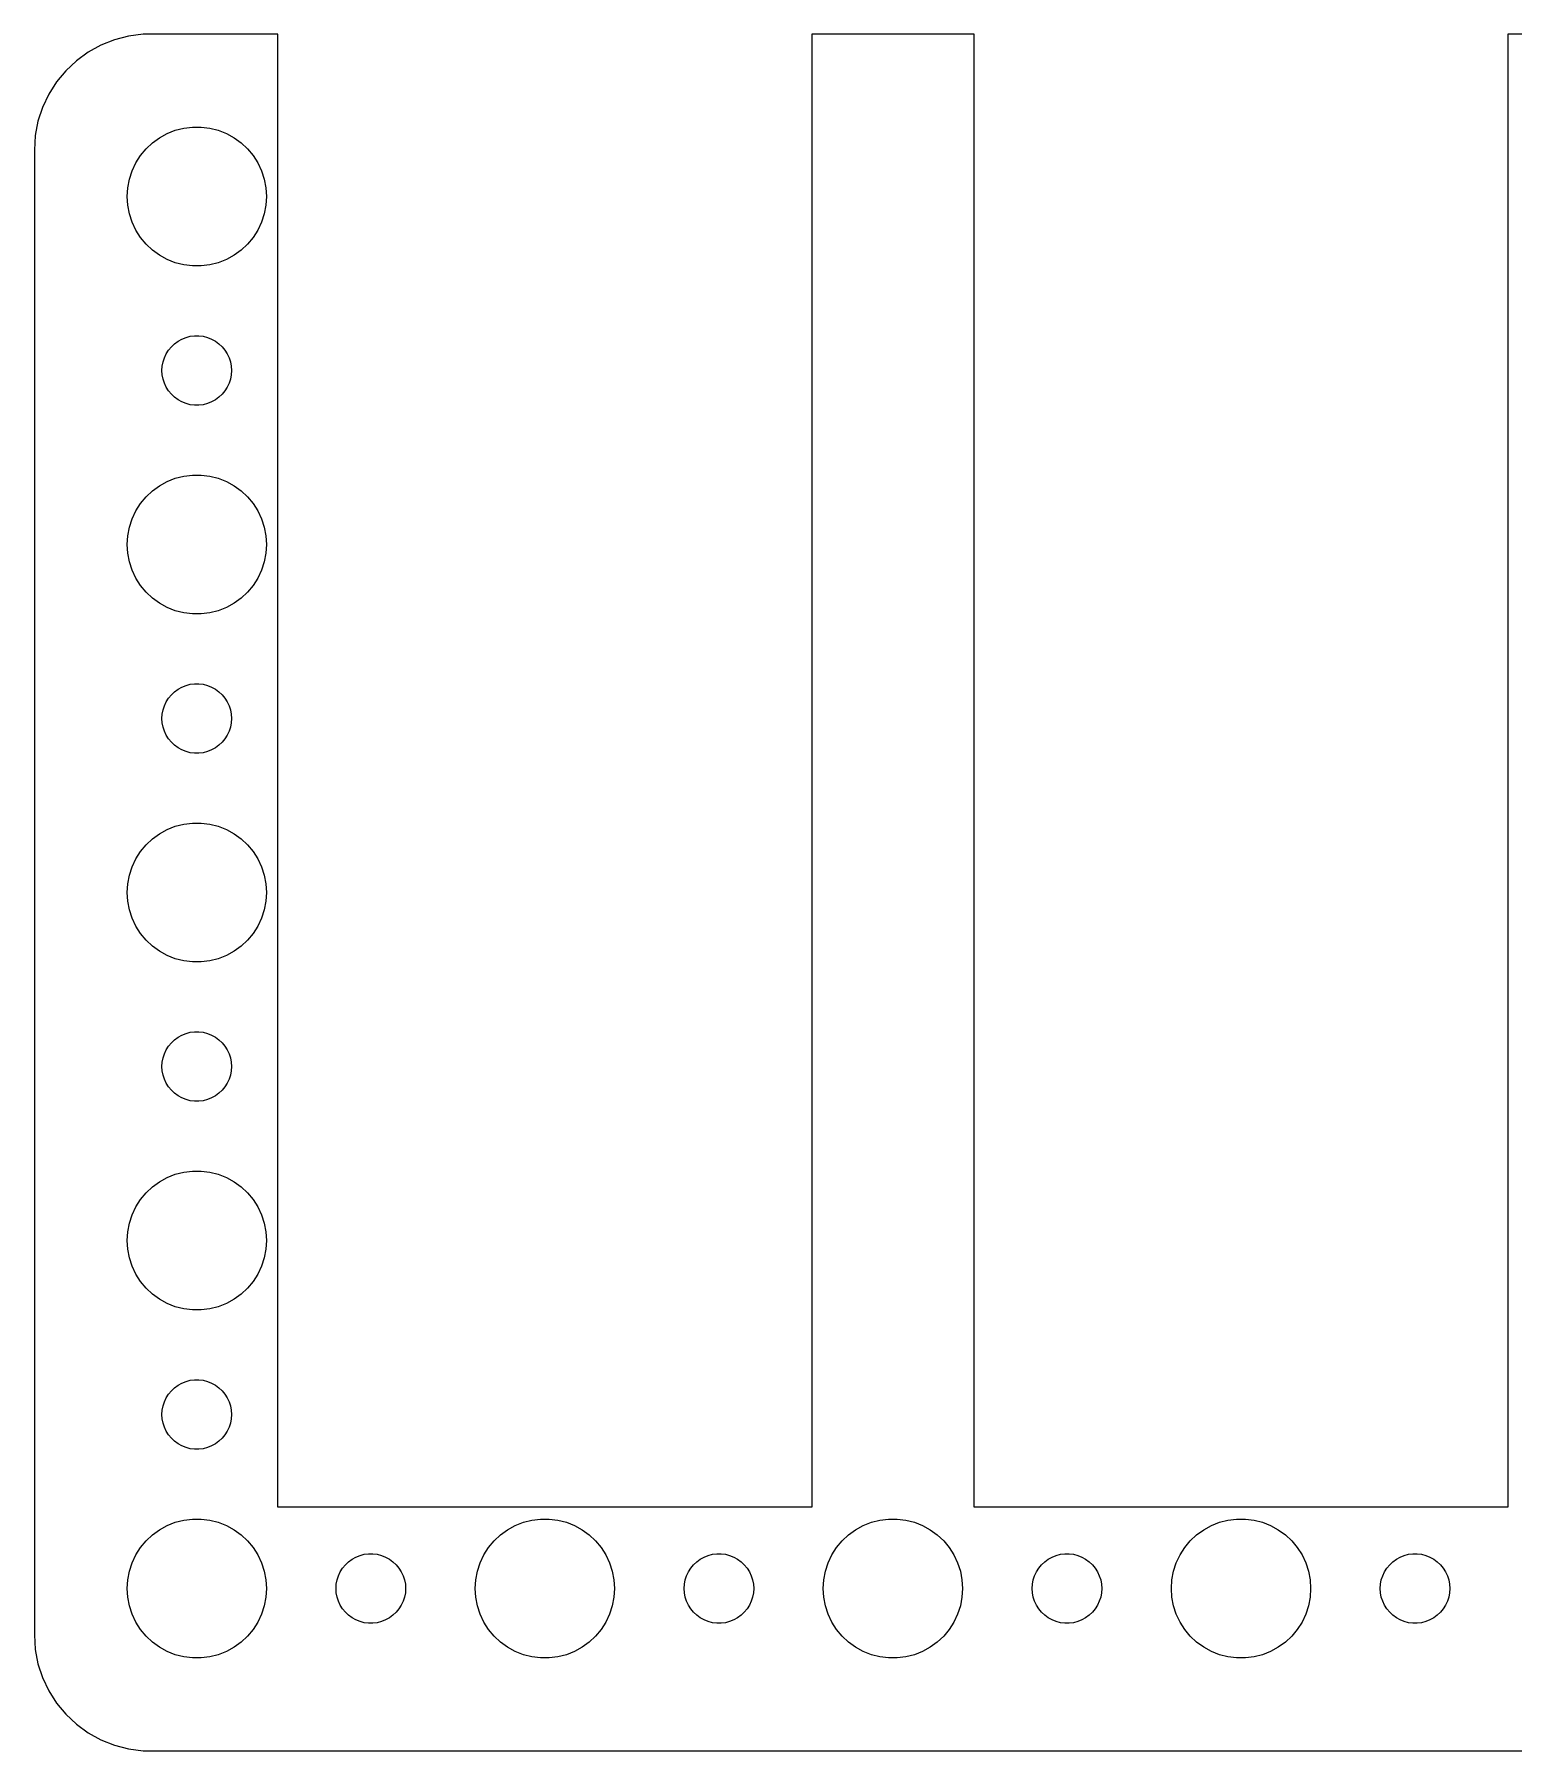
# Model space of a CAD drawing. Header units: metres. Extents: x -67 to 67, y 47 to 205.
# Drawn here: x -67 to -3.2, y 47 to 121 of the extents above; entities that cross this region are included whole.
import ezdxf

# ---------------------------------------------------------------- set-up
doc = ezdxf.new("R2010")
doc.units = ezdxf.units.M

msp = doc.modelspace()

# ---------------------------------------------------------------- linework, layer by layer
for p, q in [((-63.5451, 120.755), (-64.1289, 120.524)), ((-62.9369, 120.911), (-63.5451, 120.755)), ((-62.3139, 120.99), (-62.9369, 120.911)), ((-56.5, 120.99), (-62.3139, 120.99)), ((-56.5, 57.5), (-56.5, 120.99)), ((-26.5, 120.99), (-33.5, 120.99)), ((-33.5, 120.99), (-33.5, 57.5)), ((-26.5, 57.5), (-26.5, 120.99)), ((3.5, 120.99), (-3.5, 120.99)), ((-3.5, 120.99), (-3.5, 57.5)), ((-65.1871, 119.853), (-65.6448, 119.423)), ((-64.6791, 120.222), (-65.1871, 119.853)), ((-64.1289, 120.524), (-64.6791, 120.222)), ((-65.6448, 119.423), (-66.0451, 118.939)), ((-66.3815, 118.409), (-66.6489, 117.841)), ((-66.0451, 118.939), (-66.3815, 118.409)), ((-66.6489, 117.841), (-66.8429, 117.243)), ((-66.8429, 117.243), (-66.9606, 116.627)), ((-60.927, 116.853), (-60.5621, 116.947)), ((-60.5621, 116.947), (-60.1884, 116.994)), ((-60.1884, 116.994), (-59.8116, 116.994)), ((-59.8116, 116.994), (-59.4379, 116.947)), ((-59.4379, 116.947), (-59.0729, 116.853)), ((-66.9606, 116.627), (-67, 116)), ((-62.1869, 116.054), (-61.9123, 116.312)), ((-61.9123, 116.312), (-61.6075, 116.533)), ((-61.6075, 116.533), (-61.2773, 116.714)), ((-61.2773, 116.714), (-60.927, 116.853)), ((-59.0729, 116.853), (-58.7227, 116.714)), ((-58.7227, 116.714), (-58.3925, 116.533)), ((-58.3925, 116.533), (-58.0877, 116.312)), ((-58.0877, 116.312), (-57.8131, 116.054)), ((-67, 116), (-67, 52)), ((-62.7893, 115.104), (-62.6289, 115.445)), ((-62.6289, 115.445), (-62.427, 115.763)), ((-62.427, 115.763), (-62.1869, 116.054)), ((-57.8131, 116.054), (-57.5729, 115.763)), ((-57.5729, 115.763), (-57.3711, 115.445)), ((-57.3711, 115.445), (-57.2107, 115.104)), ((-62.9763, 114.376), (-62.9057, 114.746)), ((-62.9057, 114.746), (-62.7893, 115.104)), ((-57.2107, 115.104), (-57.0942, 114.746)), ((-57.0942, 114.746), (-57.0237, 114.376)), ((-63, 114), (-62.9763, 114.376)), ((-62.9763, 113.624), (-63, 114)), ((-57.0237, 114.376), (-57, 114)), ((-57, 114), (-57.0237, 113.624)), ((-62.9057, 113.254), (-62.9763, 113.624)), ((-62.7893, 112.896), (-62.9057, 113.254)), ((-57.0942, 113.254), (-57.2107, 112.896)), ((-57.0237, 113.624), (-57.0942, 113.254)), ((-62.6289, 112.555), (-62.7893, 112.896)), ((-62.427, 112.237), (-62.6289, 112.555)), ((-57.3711, 112.555), (-57.5729, 112.237)), ((-57.2107, 112.896), (-57.3711, 112.555)), ((-62.1869, 111.946), (-62.427, 112.237)), ((-61.9123, 111.688), (-62.1869, 111.946)), ((-57.8131, 111.946), (-58.0877, 111.688)), ((-57.5729, 112.237), (-57.8131, 111.946)), ((-61.6075, 111.467), (-61.9123, 111.688)), ((-61.2773, 111.286), (-61.6075, 111.467)), ((-60.927, 111.147), (-61.2773, 111.286)), ((-60.5621, 111.053), (-60.927, 111.147)), ((-60.1884, 111.006), (-60.5621, 111.053)), ((-59.8116, 111.006), (-60.1884, 111.006)), ((-59.4379, 111.053), (-59.8116, 111.006)), ((-59.0729, 111.147), (-59.4379, 111.053)), ((-58.7227, 111.286), (-59.0729, 111.147)), ((-58.3925, 111.467), (-58.7227, 111.286)), ((-58.0877, 111.688), (-58.3925, 111.467)), ((-61.3145, 107.223), (-61.2135, 107.382)), ((-61.2135, 107.382), (-61.0934, 107.527)), ((-61.0934, 107.527), (-60.9561, 107.656)), ((-60.9561, 107.656), (-60.8037, 107.766)), ((-60.8037, 107.766), (-60.6387, 107.857)), ((-60.6387, 107.857), (-60.4635, 107.927)), ((-60.4635, 107.927), (-60.2811, 107.973)), ((-60.2811, 107.973), (-60.0942, 107.997)), ((-60.0942, 107.997), (-59.9058, 107.997)), ((-59.9058, 107.997), (-59.7189, 107.973)), ((-59.7189, 107.973), (-59.5365, 107.927)), ((-59.5365, 107.927), (-59.3613, 107.857)), ((-59.3613, 107.857), (-59.1963, 107.766)), ((-59.1963, 107.766), (-59.0439, 107.656)), ((-59.0439, 107.656), (-58.9065, 107.527)), ((-58.9065, 107.527), (-58.7865, 107.382)), ((-58.7865, 107.382), (-58.6855, 107.223)), ((-61.5, 106.5), (-61.4882, 106.688)), ((-61.4882, 106.688), (-61.4529, 106.873)), ((-61.4529, 106.873), (-61.3947, 107.052)), ((-61.3947, 107.052), (-61.3145, 107.223)), ((-58.6855, 107.223), (-58.6053, 107.052)), ((-58.6053, 107.052), (-58.5471, 106.873)), ((-58.5471, 106.873), (-58.5118, 106.688)), ((-58.5118, 106.688), (-58.5, 106.5)), ((-61.4882, 106.312), (-61.5, 106.5)), ((-61.4529, 106.127), (-61.4882, 106.312)), ((-61.3947, 105.948), (-61.4529, 106.127)), ((-61.3145, 105.777), (-61.3947, 105.948)), ((-58.6053, 105.948), (-58.6855, 105.777)), ((-58.5471, 106.127), (-58.6053, 105.948)), ((-58.5118, 106.312), (-58.5471, 106.127)), ((-58.5, 106.5), (-58.5118, 106.312)), ((-61.2135, 105.618), (-61.3145, 105.777)), ((-61.0934, 105.473), (-61.2135, 105.618)), ((-60.9561, 105.344), (-61.0934, 105.473)), ((-60.8037, 105.234), (-60.9561, 105.344)), ((-60.6387, 105.143), (-60.8037, 105.234)), ((-60.4635, 105.073), (-60.6387, 105.143)), ((-60.2811, 105.027), (-60.4635, 105.073)), ((-59.5365, 105.073), (-59.7189, 105.027)), ((-59.3613, 105.143), (-59.5365, 105.073)), ((-59.1963, 105.234), (-59.3613, 105.143)), ((-59.0439, 105.344), (-59.1963, 105.234)), ((-58.9065, 105.473), (-59.0439, 105.344)), ((-58.7865, 105.618), (-58.9065, 105.473)), ((-58.6855, 105.777), (-58.7865, 105.618)), ((-60.0942, 105.003), (-60.2811, 105.027)), ((-59.9058, 105.003), (-60.0942, 105.003)), ((-59.7189, 105.027), (-59.9058, 105.003)), ((-61.9123, 101.312), (-61.6075, 101.533)), ((-61.6075, 101.533), (-61.2773, 101.714)), ((-61.2773, 101.714), (-60.927, 101.853)), ((-60.927, 101.853), (-60.5621, 101.947)), ((-60.5621, 101.947), (-60.1884, 101.994)), ((-60.1884, 101.994), (-59.8116, 101.994)), ((-59.8116, 101.994), (-59.4379, 101.947)), ((-59.4379, 101.947), (-59.0729, 101.853)), ((-59.0729, 101.853), (-58.7227, 101.714)), ((-58.7227, 101.714), (-58.3925, 101.533)), ((-58.3925, 101.533), (-58.0877, 101.312)), ((-62.6289, 100.445), (-62.427, 100.763)), ((-62.427, 100.763), (-62.1869, 101.054)), ((-62.1869, 101.054), (-61.9123, 101.312)), ((-58.0877, 101.312), (-57.8131, 101.054)), ((-57.8131, 101.054), (-57.5729, 100.763)), ((-57.5729, 100.763), (-57.3711, 100.445)), ((-62.9057, 99.7461), (-62.7893, 100.104)), ((-62.7893, 100.104), (-62.6289, 100.445)), ((-57.3711, 100.445), (-57.2107, 100.104)), ((-57.2107, 100.104), (-57.0942, 99.7461)), ((-63, 99), (-62.9763, 99.376)), ((-62.9763, 99.376), (-62.9057, 99.7461)), ((-57.0942, 99.7461), (-57.0237, 99.376)), ((-57.0237, 99.376), (-57, 99)), ((-62.9763, 98.624), (-63, 99)), ((-62.9057, 98.2539), (-62.9763, 98.624)), ((-57.0237, 98.624), (-57.0942, 98.2539)), ((-57, 99), (-57.0237, 98.624)), ((-62.7893, 97.8956), (-62.9057, 98.2539)), ((-62.6289, 97.5547), (-62.7893, 97.8956)), ((-57.2107, 97.8956), (-57.3711, 97.5547)), ((-57.0942, 98.2539), (-57.2107, 97.8956)), ((-62.427, 97.2366), (-62.6289, 97.5547)), ((-62.1869, 96.9464), (-62.427, 97.2366)), ((-61.9123, 96.6884), (-62.1869, 96.9464)), ((-57.8131, 96.9464), (-58.0877, 96.6884)), ((-57.5729, 97.2366), (-57.8131, 96.9464)), ((-57.3711, 97.5547), (-57.5729, 97.2366)), ((-61.6075, 96.467), (-61.9123, 96.6884)), ((-61.2773, 96.2855), (-61.6075, 96.467)), ((-60.927, 96.1468), (-61.2773, 96.2855)), ((-58.7227, 96.2855), (-59.0729, 96.1468)), ((-58.3925, 96.467), (-58.7227, 96.2855)), ((-58.0877, 96.6884), (-58.3925, 96.467)), ((-60.5621, 96.0531), (-60.927, 96.1468)), ((-60.1884, 96.0059), (-60.5621, 96.0531)), ((-59.8116, 96.0059), (-60.1884, 96.0059)), ((-59.4379, 96.0531), (-59.8116, 96.0059)), ((-59.0729, 96.1468), (-59.4379, 96.0531)), ((-61.2135, 92.3817), (-61.0934, 92.5268)), ((-61.0934, 92.5268), (-60.9561, 92.6558)), ((-60.9561, 92.6558), (-60.8037, 92.7665)), ((-60.8037, 92.7665), (-60.6387, 92.8572)), ((-60.6387, 92.8572), (-60.4635, 92.9266)), ((-60.4635, 92.9266), (-60.2811, 92.9734)), ((-60.2811, 92.9734), (-60.0942, 92.997)), ((-60.0942, 92.997), (-59.9058, 92.997)), ((-59.9058, 92.997), (-59.7189, 92.9734)), ((-59.7189, 92.9734), (-59.5365, 92.9266)), ((-59.5365, 92.9266), (-59.3613, 92.8572)), ((-59.3613, 92.8572), (-59.1963, 92.7665)), ((-59.1963, 92.7665), (-59.0439, 92.6558)), ((-59.0439, 92.6558), (-58.9065, 92.5268)), ((-58.9065, 92.5268), (-58.7865, 92.3817)), ((-61.4882, 91.688), (-61.4529, 91.873)), ((-61.4529, 91.873), (-61.3947, 92.0522)), ((-61.3947, 92.0522), (-61.3145, 92.2226)), ((-61.3145, 92.2226), (-61.2135, 92.3817)), ((-58.7865, 92.3817), (-58.6855, 92.2226)), ((-58.6855, 92.2226), (-58.6053, 92.0522)), ((-58.6053, 92.0522), (-58.5471, 91.873)), ((-58.5471, 91.873), (-58.5118, 91.688)), ((-61.5, 91.5), (-61.4882, 91.688)), ((-61.4882, 91.312), (-61.5, 91.5)), ((-61.4529, 91.127), (-61.4882, 91.312)), ((-61.3947, 90.9478), (-61.4529, 91.127)), ((-58.5471, 91.127), (-58.6053, 90.9478)), ((-58.5118, 91.312), (-58.5471, 91.127)), ((-58.5118, 91.688), (-58.5, 91.5)), ((-58.5, 91.5), (-58.5118, 91.312)), ((-61.3145, 90.7774), (-61.3947, 90.9478)), ((-61.2135, 90.6183), (-61.3145, 90.7774)), ((-61.0934, 90.4732), (-61.2135, 90.6183)), ((-60.9561, 90.3442), (-61.0934, 90.4732)), ((-60.8037, 90.2335), (-60.9561, 90.3442)), ((-59.0439, 90.3442), (-59.1963, 90.2335)), ((-58.9065, 90.4732), (-59.0439, 90.3442)), ((-58.7865, 90.6183), (-58.9065, 90.4732)), ((-58.6855, 90.7774), (-58.7865, 90.6183)), ((-58.6053, 90.9478), (-58.6855, 90.7774)), ((-60.6387, 90.1427), (-60.8037, 90.2335)), ((-60.4635, 90.0734), (-60.6387, 90.1427)), ((-60.2811, 90.0266), (-60.4635, 90.0734)), ((-60.0942, 90.0029), (-60.2811, 90.0266)), ((-59.9058, 90.0029), (-60.0942, 90.0029)), ((-59.7189, 90.0266), (-59.9058, 90.0029)), ((-59.5365, 90.0734), (-59.7189, 90.0266)), ((-59.3613, 90.1427), (-59.5365, 90.0734)), ((-59.1963, 90.2335), (-59.3613, 90.1427)), ((-61.6075, 86.533), (-61.2773, 86.7145)), ((-61.2773, 86.7145), (-60.927, 86.8532)), ((-60.927, 86.8532), (-60.5621, 86.9469)), ((-60.5621, 86.9469), (-60.1884, 86.9941)), ((-60.1884, 86.9941), (-59.8116, 86.9941)), ((-59.8116, 86.9941), (-59.4379, 86.9469)), ((-59.4379, 86.9469), (-59.0729, 86.8532)), ((-59.0729, 86.8532), (-58.7227, 86.7145)), ((-58.7227, 86.7145), (-58.3925, 86.533)), ((-62.427, 85.7634), (-62.1869, 86.0536)), ((-62.1869, 86.0536), (-61.9123, 86.3115)), ((-61.9123, 86.3115), (-61.6075, 86.533)), ((-58.3925, 86.533), (-58.0877, 86.3115)), ((-58.0877, 86.3115), (-57.8131, 86.0536)), ((-57.8131, 86.0536), (-57.5729, 85.7634)), ((-62.9057, 84.7461), (-62.7893, 85.1044)), ((-62.7893, 85.1044), (-62.6289, 85.4453)), ((-62.6289, 85.4453), (-62.427, 85.7634)), ((-57.5729, 85.7634), (-57.3711, 85.4453)), ((-57.3711, 85.4453), (-57.2107, 85.1044)), ((-57.2107, 85.1044), (-57.0942, 84.7461)), ((-63, 84), (-62.9763, 84.376)), ((-62.9763, 84.376), (-62.9057, 84.7461)), ((-57.0942, 84.7461), (-57.0237, 84.376)), ((-57.0237, 84.376), (-57, 84)), ((-62.9763, 83.624), (-63, 84)), ((-62.9057, 83.2539), (-62.9763, 83.624)), ((-57.0237, 83.624), (-57.0942, 83.2539)), ((-57, 84), (-57.0237, 83.624)), ((-62.7893, 82.8956), (-62.9057, 83.2539)), ((-62.6289, 82.5547), (-62.7893, 82.8956)), ((-57.2107, 82.8956), (-57.3711, 82.5547)), ((-57.0942, 83.2539), (-57.2107, 82.8956)), ((-62.427, 82.2366), (-62.6289, 82.5547)), ((-62.1869, 81.9464), (-62.427, 82.2366)), ((-57.5729, 82.2366), (-57.8131, 81.9464)), ((-57.3711, 82.5547), (-57.5729, 82.2366)), ((-61.9123, 81.6885), (-62.1869, 81.9464)), ((-61.6075, 81.467), (-61.9123, 81.6885)), ((-61.2773, 81.2855), (-61.6075, 81.467)), ((-58.3925, 81.467), (-58.7227, 81.2855)), ((-58.0877, 81.6885), (-58.3925, 81.467)), ((-57.8131, 81.9464), (-58.0877, 81.6885)), ((-60.927, 81.1468), (-61.2773, 81.2855)), ((-60.5621, 81.0531), (-60.927, 81.1468)), ((-60.1884, 81.0059), (-60.5621, 81.0531)), ((-59.8116, 81.0059), (-60.1884, 81.0059)), ((-59.4379, 81.0531), (-59.8116, 81.0059)), ((-59.0729, 81.1468), (-59.4379, 81.0531)), ((-58.7227, 81.2855), (-59.0729, 81.1468)), ((-60.9561, 77.6558), (-60.8037, 77.7665)), ((-60.8037, 77.7665), (-60.6387, 77.8573)), ((-60.6387, 77.8573), (-60.4635, 77.9266)), ((-60.4635, 77.9266), (-60.2811, 77.9734)), ((-60.2811, 77.9734), (-60.0942, 77.9971)), ((-60.0942, 77.9971), (-59.9058, 77.9971)), ((-59.9058, 77.9971), (-59.7189, 77.9734)), ((-59.7189, 77.9734), (-59.5365, 77.9266)), ((-59.5365, 77.9266), (-59.3613, 77.8573)), ((-59.3613, 77.8573), (-59.1963, 77.7665)), ((-59.1963, 77.7665), (-59.0439, 77.6558)), ((-61.4529, 76.873), (-61.3947, 77.0522)), ((-61.3947, 77.0522), (-61.3145, 77.2226)), ((-61.3145, 77.2226), (-61.2135, 77.3817)), ((-61.2135, 77.3817), (-61.0934, 77.5268)), ((-61.0934, 77.5268), (-60.9561, 77.6558)), ((-59.0439, 77.6558), (-58.9065, 77.5268)), ((-58.9065, 77.5268), (-58.7865, 77.3817)), ((-58.7865, 77.3817), (-58.6855, 77.2226)), ((-58.6855, 77.2226), (-58.6053, 77.0522)), ((-58.6053, 77.0522), (-58.5471, 76.873)), ((-61.5, 76.5), (-61.4882, 76.688)), ((-61.4882, 76.312), (-61.5, 76.5)), ((-61.4882, 76.688), (-61.4529, 76.873)), ((-61.4529, 76.127), (-61.4882, 76.312)), ((-58.5471, 76.873), (-58.5118, 76.688)), ((-58.5118, 76.312), (-58.5471, 76.127)), ((-58.5118, 76.688), (-58.5, 76.5)), ((-58.5, 76.5), (-58.5118, 76.312)), ((-61.3947, 75.9478), (-61.4529, 76.127)), ((-61.3145, 75.7774), (-61.3947, 75.9478)), ((-61.2135, 75.6183), (-61.3145, 75.7774)), ((-61.0934, 75.4732), (-61.2135, 75.6183)), ((-60.9561, 75.3442), (-61.0934, 75.4732)), ((-58.9065, 75.4732), (-59.0439, 75.3442)), ((-58.7865, 75.6183), (-58.9065, 75.4732)), ((-58.6855, 75.7774), (-58.7865, 75.6183)), ((-58.6053, 75.9478), (-58.6855, 75.7774)), ((-58.5471, 76.127), (-58.6053, 75.9478)), ((-60.8037, 75.2335), (-60.9561, 75.3442)), ((-60.6387, 75.1428), (-60.8037, 75.2335)), ((-60.4635, 75.0734), (-60.6387, 75.1428)), ((-60.2811, 75.0266), (-60.4635, 75.0734)), ((-60.0942, 75.003), (-60.2811, 75.0266)), ((-59.9058, 75.003), (-60.0942, 75.003)), ((-59.7189, 75.0266), (-59.9058, 75.003)), ((-59.5365, 75.0734), (-59.7189, 75.0266)), ((-59.3613, 75.1428), (-59.5365, 75.0734)), ((-59.1963, 75.2335), (-59.3613, 75.1428)), ((-59.0439, 75.3442), (-59.1963, 75.2335)), ((-61.2773, 71.7145), (-60.927, 71.8532)), ((-60.927, 71.8532), (-60.5621, 71.9469)), ((-60.5621, 71.9469), (-60.1884, 71.9941)), ((-60.1884, 71.9941), (-59.8116, 71.9941)), ((-59.8116, 71.9941), (-59.4379, 71.9469)), ((-59.4379, 71.9469), (-59.0729, 71.8532)), ((-59.0729, 71.8532), (-58.7227, 71.7145)), ((-62.427, 70.7634), (-62.1869, 71.0536)), ((-62.1869, 71.0536), (-61.9123, 71.3116)), ((-61.9123, 71.3116), (-61.6075, 71.533)), ((-61.6075, 71.533), (-61.2773, 71.7145)), ((-58.7227, 71.7145), (-58.3925, 71.533)), ((-58.3925, 71.533), (-58.0877, 71.3116)), ((-58.0877, 71.3116), (-57.8131, 71.0536)), ((-57.8131, 71.0536), (-57.5729, 70.7634)), ((-62.7893, 70.1044), (-62.6289, 70.4453)), ((-62.6289, 70.4453), (-62.427, 70.7634)), ((-57.5729, 70.7634), (-57.3711, 70.4453)), ((-57.3711, 70.4453), (-57.2107, 70.1044)), ((-62.9763, 69.376), (-62.9057, 69.7461)), ((-62.9057, 69.7461), (-62.7893, 70.1044)), ((-57.2107, 70.1044), (-57.0942, 69.7461)), ((-57.0942, 69.7461), (-57.0237, 69.376)), ((-63, 69), (-62.9763, 69.376)), ((-62.9763, 68.624), (-63, 69)), ((-57.0237, 69.376), (-57, 69)), ((-57, 69), (-57.0237, 68.624)), ((-62.9057, 68.2539), (-62.9763, 68.624)), ((-62.7893, 67.8956), (-62.9057, 68.2539)), ((-57.0942, 68.2539), (-57.2107, 67.8956)), ((-57.0237, 68.624), (-57.0942, 68.2539)), ((-62.6289, 67.5547), (-62.7893, 67.8956)), ((-62.427, 67.2366), (-62.6289, 67.5547)), ((-57.3711, 67.5547), (-57.5729, 67.2366)), ((-57.2107, 67.8956), (-57.3711, 67.5547)), ((-62.1869, 66.9464), (-62.427, 67.2366)), ((-61.9123, 66.6885), (-62.1869, 66.9464)), ((-61.6075, 66.467), (-61.9123, 66.6885)), ((-58.0877, 66.6885), (-58.3925, 66.467)), ((-57.8131, 66.9464), (-58.0877, 66.6885)), ((-57.5729, 67.2366), (-57.8131, 66.9464)), ((-61.2773, 66.2855), (-61.6075, 66.467)), ((-60.927, 66.1468), (-61.2773, 66.2855)), ((-60.5621, 66.0531), (-60.927, 66.1468)), ((-60.1884, 66.0059), (-60.5621, 66.0531)), ((-59.8116, 66.0059), (-60.1884, 66.0059)), ((-59.4379, 66.0531), (-59.8116, 66.0059)), ((-59.0729, 66.1468), (-59.4379, 66.0531)), ((-58.7227, 66.2855), (-59.0729, 66.1468)), ((-58.3925, 66.467), (-58.7227, 66.2855)), ((-60.6387, 62.8573), (-60.4635, 62.9266)), ((-60.4635, 62.9266), (-60.2811, 62.9734)), ((-60.2811, 62.9734), (-60.0942, 62.997)), ((-60.0942, 62.997), (-59.9058, 62.997)), ((-59.9058, 62.997), (-59.7189, 62.9734)), ((-59.7189, 62.9734), (-59.5365, 62.9266)), ((-59.5365, 62.9266), (-59.3613, 62.8573)), ((-61.3947, 62.0522), (-61.3145, 62.2226)), ((-61.3145, 62.2226), (-61.2135, 62.3817)), ((-61.2135, 62.3817), (-61.0934, 62.5268)), ((-61.0934, 62.5268), (-60.9561, 62.6558)), ((-60.9561, 62.6558), (-60.8037, 62.7665)), ((-60.8037, 62.7665), (-60.6387, 62.8573)), ((-59.3613, 62.8573), (-59.1963, 62.7665)), ((-59.1963, 62.7665), (-59.0439, 62.6558)), ((-59.0439, 62.6558), (-58.9065, 62.5268)), ((-58.9065, 62.5268), (-58.7865, 62.3817)), ((-58.7865, 62.3817), (-58.6855, 62.2226)), ((-58.6855, 62.2226), (-58.6053, 62.0522)), ((-61.5, 61.5), (-61.4882, 61.688)), ((-61.4882, 61.312), (-61.5, 61.5)), ((-61.4882, 61.688), (-61.4529, 61.873)), ((-61.4529, 61.873), (-61.3947, 62.0522)), ((-58.6053, 62.0522), (-58.5471, 61.873)), ((-58.5471, 61.873), (-58.5118, 61.688)), ((-58.5118, 61.688), (-58.5, 61.5)), ((-58.5, 61.5), (-58.5118, 61.312)), ((-61.4529, 61.127), (-61.4882, 61.312)), ((-61.3947, 60.9478), (-61.4529, 61.127)), ((-61.3145, 60.7774), (-61.3947, 60.9478)), ((-61.2135, 60.6183), (-61.3145, 60.7774)), ((-58.6855, 60.7774), (-58.7865, 60.6183)), ((-58.6053, 60.9478), (-58.6855, 60.7774)), ((-58.5471, 61.127), (-58.6053, 60.9478)), ((-58.5118, 61.312), (-58.5471, 61.127)), ((-61.0934, 60.4732), (-61.2135, 60.6183)), ((-60.9561, 60.3442), (-61.0934, 60.4732)), ((-60.8037, 60.2335), (-60.9561, 60.3442)), ((-60.6387, 60.1428), (-60.8037, 60.2335)), ((-60.4635, 60.0734), (-60.6387, 60.1428)), ((-60.2811, 60.0266), (-60.4635, 60.0734)), ((-60.0942, 60.003), (-60.2811, 60.0266)), ((-59.9058, 60.003), (-60.0942, 60.003)), ((-59.7189, 60.0266), (-59.9058, 60.003)), ((-59.5365, 60.0734), (-59.7189, 60.0266)), ((-59.3613, 60.1428), (-59.5365, 60.0734)), ((-59.1963, 60.2335), (-59.3613, 60.1428)), ((-59.0439, 60.3442), (-59.1963, 60.2335)), ((-58.9065, 60.4732), (-59.0439, 60.3442)), ((-58.7865, 60.6183), (-58.9065, 60.4732)), ((-60.5621, 56.9469), (-60.1884, 56.9941)), ((-60.1884, 56.9941), (-59.8116, 56.9941)), ((-59.8116, 56.9941), (-59.4379, 56.9469)), ((-33.5, 57.5), (-56.5, 57.5)), ((-45.5621, 56.9469), (-45.1884, 56.9941)), ((-45.1884, 56.9941), (-44.8116, 56.9941)), ((-44.8116, 56.9941), (-44.4379, 56.9469)), ((-30.5621, 56.9469), (-30.1884, 56.9941)), ((-30.1884, 56.9941), (-29.8116, 56.9941)), ((-29.8116, 56.9941), (-29.4379, 56.9469)), ((-3.5, 57.5), (-26.5, 57.5)), ((-15.5621, 56.9469), (-15.1884, 56.9941)), ((-15.1884, 56.9941), (-14.8116, 56.9941)), ((-14.8116, 56.9941), (-14.4379, 56.9469)), ((-62.1869, 56.0536), (-61.9123, 56.3116)), ((-61.9123, 56.3116), (-61.6075, 56.533)), ((-61.6075, 56.533), (-61.2773, 56.7145)), ((-61.2773, 56.7145), (-60.927, 56.8532)), ((-60.927, 56.8532), (-60.5621, 56.9469)), ((-59.4379, 56.9469), (-59.0729, 56.8532)), ((-59.0729, 56.8532), (-58.7227, 56.7145)), ((-58.7227, 56.7145), (-58.3925, 56.533)), ((-58.3925, 56.533), (-58.0877, 56.3116)), ((-58.0877, 56.3116), (-57.8131, 56.0536)), ((-47.1869, 56.0536), (-46.9123, 56.3116)), ((-46.9123, 56.3116), (-46.6075, 56.533)), ((-46.6075, 56.533), (-46.2773, 56.7145)), ((-46.2773, 56.7145), (-45.927, 56.8532)), ((-45.927, 56.8532), (-45.5621, 56.9469)), ((-44.4379, 56.9469), (-44.0729, 56.8532)), ((-44.0729, 56.8532), (-43.7227, 56.7145)), ((-43.7227, 56.7145), (-43.3925, 56.533)), ((-43.3925, 56.533), (-43.0877, 56.3116)), ((-43.0877, 56.3116), (-42.8131, 56.0536)), ((-32.1869, 56.0536), (-31.9123, 56.3116)), ((-31.9123, 56.3116), (-31.6075, 56.533)), ((-31.6075, 56.533), (-31.2773, 56.7145)), ((-31.2773, 56.7145), (-30.927, 56.8532)), ((-30.927, 56.8532), (-30.5621, 56.9469)), ((-29.4379, 56.9469), (-29.0729, 56.8532)), ((-29.0729, 56.8532), (-28.7227, 56.7145)), ((-28.7227, 56.7145), (-28.3925, 56.533)), ((-28.3925, 56.533), (-28.0877, 56.3116)), ((-28.0877, 56.3116), (-27.8131, 56.0536)), ((-17.1869, 56.0536), (-16.9123, 56.3116)), ((-16.9123, 56.3116), (-16.6075, 56.533)), ((-16.6075, 56.533), (-16.2773, 56.7145)), ((-16.2773, 56.7145), (-15.927, 56.8532)), ((-15.927, 56.8532), (-15.5621, 56.9469)), ((-14.4379, 56.9469), (-14.0729, 56.8532)), ((-14.0729, 56.8532), (-13.7227, 56.7145)), ((-13.7227, 56.7145), (-13.3925, 56.533)), ((-13.3925, 56.533), (-13.0877, 56.3116)), ((-13.0877, 56.3116), (-12.8131, 56.0536)), ((-62.6289, 55.4453), (-62.427, 55.7634)), ((-62.427, 55.7634), (-62.1869, 56.0536)), ((-57.8131, 56.0536), (-57.5729, 55.7634)), ((-57.5729, 55.7634), (-57.3711, 55.4453)), ((-52.7811, 55.4734), (-52.5942, 55.497)), ((-52.5942, 55.497), (-52.4058, 55.497)), ((-52.4058, 55.497), (-52.2189, 55.4734)), ((-47.6289, 55.4453), (-47.427, 55.7634)), ((-47.427, 55.7634), (-47.1869, 56.0536)), ((-42.8131, 56.0536), (-42.5729, 55.7634)), ((-42.5729, 55.7634), (-42.3711, 55.4453)), ((-37.7811, 55.4734), (-37.5942, 55.497)), ((-37.5942, 55.497), (-37.4058, 55.497)), ((-37.4058, 55.497), (-37.2189, 55.4734)), ((-32.6289, 55.4453), (-32.427, 55.7634)), ((-32.427, 55.7634), (-32.1869, 56.0536)), ((-27.8131, 56.0536), (-27.5729, 55.7634)), ((-27.5729, 55.7634), (-27.3711, 55.4453)), ((-22.7811, 55.4734), (-22.5942, 55.497)), ((-22.5942, 55.497), (-22.4058, 55.497)), ((-22.4058, 55.497), (-22.2189, 55.4734)), ((-17.6289, 55.4453), (-17.427, 55.7634)), ((-17.427, 55.7634), (-17.1869, 56.0536)), ((-12.8131, 56.0536), (-12.5729, 55.7634)), ((-12.5729, 55.7634), (-12.3711, 55.4453)), ((-7.78107, 55.4734), (-7.59418, 55.497)), ((-7.59418, 55.497), (-7.40581, 55.497)), ((-7.40581, 55.497), (-7.21892, 55.4734)), ((-62.9763, 54.376), (-62.9057, 54.7461)), ((-62.9057, 54.7461), (-62.7893, 55.1044)), ((-62.7893, 55.1044), (-62.6289, 55.4453)), ((-57.3711, 55.4453), (-57.2107, 55.1044)), ((-57.2107, 55.1044), (-57.0942, 54.7461)), ((-57.0942, 54.7461), (-57.0237, 54.376)), ((-53.8145, 54.7226), (-53.7135, 54.8817)), ((-53.7135, 54.8817), (-53.5934, 55.0268)), ((-53.5934, 55.0268), (-53.4561, 55.1558)), ((-53.4561, 55.1558), (-53.3037, 55.2665)), ((-53.3037, 55.2665), (-53.1387, 55.3573)), ((-53.1387, 55.3573), (-52.9635, 55.4266)), ((-52.9635, 55.4266), (-52.7811, 55.4734)), ((-52.2189, 55.4734), (-52.0365, 55.4266)), ((-52.0365, 55.4266), (-51.8613, 55.3573)), ((-51.8613, 55.3573), (-51.6963, 55.2665)), ((-51.6963, 55.2665), (-51.5439, 55.1558)), ((-51.5439, 55.1558), (-51.4065, 55.0268)), ((-51.4065, 55.0268), (-51.2865, 54.8817)), ((-51.2865, 54.8817), (-51.1855, 54.7226)), ((-47.9763, 54.376), (-47.9057, 54.7461)), ((-47.9057, 54.7461), (-47.7893, 55.1044)), ((-47.7893, 55.1044), (-47.6289, 55.4453)), ((-42.3711, 55.4453), (-42.2107, 55.1044)), ((-42.2107, 55.1044), (-42.0942, 54.7461)), ((-42.0942, 54.7461), (-42.0237, 54.376)), ((-38.8145, 54.7226), (-38.7135, 54.8817)), ((-38.7135, 54.8817), (-38.5934, 55.0268)), ((-38.5934, 55.0268), (-38.4561, 55.1558)), ((-38.4561, 55.1558), (-38.3037, 55.2665)), ((-38.3037, 55.2665), (-38.1387, 55.3573)), ((-38.1387, 55.3573), (-37.9635, 55.4266)), ((-37.9635, 55.4266), (-37.7811, 55.4734)), ((-37.2189, 55.4734), (-37.0365, 55.4266)), ((-37.0365, 55.4266), (-36.8613, 55.3573)), ((-36.8613, 55.3573), (-36.6963, 55.2665)), ((-36.6963, 55.2665), (-36.5439, 55.1558)), ((-36.5439, 55.1558), (-36.4065, 55.0268)), ((-36.4065, 55.0268), (-36.2865, 54.8817)), ((-36.2865, 54.8817), (-36.1855, 54.7226)), ((-32.9763, 54.376), (-32.9057, 54.7461)), ((-32.9057, 54.7461), (-32.7893, 55.1044)), ((-32.7893, 55.1044), (-32.6289, 55.4453)), ((-27.3711, 55.4453), (-27.2107, 55.1044)), ((-27.2107, 55.1044), (-27.0942, 54.7461)), ((-27.0942, 54.7461), (-27.0237, 54.376)), ((-23.8145, 54.7226), (-23.7135, 54.8817)), ((-23.7135, 54.8817), (-23.5934, 55.0268)), ((-23.5934, 55.0268), (-23.4561, 55.1558)), ((-23.4561, 55.1558), (-23.3037, 55.2665)), ((-23.3037, 55.2665), (-23.1387, 55.3573)), ((-23.1387, 55.3573), (-22.9635, 55.4266)), ((-22.9635, 55.4266), (-22.7811, 55.4734)), ((-22.2189, 55.4734), (-22.0365, 55.4266)), ((-22.0365, 55.4266), (-21.8613, 55.3573)), ((-21.8613, 55.3573), (-21.6963, 55.2665)), ((-21.6963, 55.2665), (-21.5439, 55.1558)), ((-21.5439, 55.1558), (-21.4065, 55.0268)), ((-21.4065, 55.0268), (-21.2865, 54.8817)), ((-21.2865, 54.8817), (-21.1855, 54.7226)), ((-17.9763, 54.376), (-17.9057, 54.7461)), ((-17.9057, 54.7461), (-17.7893, 55.1044)), ((-17.7893, 55.1044), (-17.6289, 55.4453)), ((-12.3711, 55.4453), (-12.2107, 55.1044)), ((-12.2107, 55.1044), (-12.0942, 54.7461)), ((-12.0942, 54.7461), (-12.0237, 54.376)), ((-8.81445, 54.7226), (-8.71352, 54.8817)), ((-8.71352, 54.8817), (-8.59344, 55.0268)), ((-8.59344, 55.0268), (-8.45613, 55.1558)), ((-8.45613, 55.1558), (-8.30373, 55.2665)), ((-8.30373, 55.2665), (-8.13866, 55.3573)), ((-8.13866, 55.3573), (-7.96352, 55.4266)), ((-7.96352, 55.4266), (-7.78107, 55.4734)), ((-7.21892, 55.4734), (-7.03647, 55.4266)), ((-7.03647, 55.4266), (-6.86133, 55.3573)), ((-6.86133, 55.3573), (-6.69626, 55.2665)), ((-6.69626, 55.2665), (-6.54385, 55.1558)), ((-6.54385, 55.1558), (-6.40654, 55.0268)), ((-6.40654, 55.0268), (-6.28647, 54.8817)), ((-6.28647, 54.8817), (-6.18553, 54.7226)), ((-63, 54), (-62.9763, 54.376)), ((-57.0237, 54.376), (-57, 54)), ((-54, 54), (-53.9882, 54.188)), ((-53.9882, 54.188), (-53.9529, 54.373)), ((-53.9529, 54.373), (-53.8947, 54.5522)), ((-53.8947, 54.5522), (-53.8145, 54.7226)), ((-51.1855, 54.7226), (-51.1053, 54.5522)), ((-51.1053, 54.5522), (-51.0471, 54.373)), ((-51.0471, 54.373), (-51.0118, 54.188)), ((-51.0118, 54.188), (-51, 54)), ((-48, 54), (-47.9763, 54.376)), ((-42.0237, 54.376), (-42, 54)), ((-39, 54), (-38.9882, 54.188)), ((-38.9882, 54.188), (-38.9529, 54.373)), ((-38.9529, 54.373), (-38.8947, 54.5522)), ((-38.8947, 54.5522), (-38.8145, 54.7226)), ((-36.1855, 54.7226), (-36.1053, 54.5522)), ((-36.1053, 54.5522), (-36.0471, 54.373)), ((-36.0471, 54.373), (-36.0118, 54.188)), ((-36.0118, 54.188), (-36, 54)), ((-33, 54), (-32.9763, 54.376)), ((-27.0237, 54.376), (-27, 54)), ((-24, 54), (-23.9882, 54.188)), ((-23.9882, 54.188), (-23.9529, 54.373)), ((-23.9529, 54.373), (-23.8947, 54.5522)), ((-23.8947, 54.5522), (-23.8145, 54.7226)), ((-21.1855, 54.7226), (-21.1053, 54.5522)), ((-21.1053, 54.5522), (-21.0471, 54.373)), ((-21.0471, 54.373), (-21.0118, 54.188)), ((-21.0118, 54.188), (-21, 54)), ((-18, 54), (-17.9763, 54.376)), ((-12.0237, 54.376), (-12, 54)), ((-9, 54), (-8.98816, 54.188)), ((-8.98816, 54.188), (-8.95287, 54.373)), ((-8.95287, 54.373), (-8.89465, 54.5522)), ((-8.89465, 54.5522), (-8.81445, 54.7226)), ((-6.18553, 54.7226), (-6.10533, 54.5522)), ((-6.10533, 54.5522), (-6.04712, 54.373)), ((-6.04712, 54.373), (-6.01183, 54.188)), ((-6.01183, 54.188), (-6, 54)), ((-62.9763, 53.624), (-63, 54)), ((-62.9057, 53.2539), (-62.9763, 53.624)), ((-57.0237, 53.624), (-57.0942, 53.2539)), ((-57, 54), (-57.0237, 53.624)), ((-53.9882, 53.812), (-54, 54)), ((-53.9529, 53.627), (-53.9882, 53.812)), ((-53.8947, 53.4478), (-53.9529, 53.627)), ((-53.8145, 53.2774), (-53.8947, 53.4478)), ((-53.7135, 53.1183), (-53.8145, 53.2774)), ((-51.1855, 53.2774), (-51.2865, 53.1183)), ((-51.1053, 53.4478), (-51.1855, 53.2774)), ((-51.0471, 53.627), (-51.1053, 53.4478)), ((-51.0118, 53.812), (-51.0471, 53.627)), ((-51, 54), (-51.0118, 53.812)), ((-47.9763, 53.624), (-48, 54)), ((-47.9057, 53.2539), (-47.9763, 53.624)), ((-42.0237, 53.624), (-42.0942, 53.2539)), ((-42, 54), (-42.0237, 53.624)), ((-38.9882, 53.812), (-39, 54)), ((-38.9529, 53.627), (-38.9882, 53.812)), ((-38.8947, 53.4478), (-38.9529, 53.627)), ((-38.8145, 53.2774), (-38.8947, 53.4478)), ((-38.7135, 53.1183), (-38.8145, 53.2774)), ((-36.1855, 53.2774), (-36.2865, 53.1183)), ((-36.1053, 53.4478), (-36.1855, 53.2774)), ((-36.0471, 53.627), (-36.1053, 53.4478)), ((-36.0118, 53.812), (-36.0471, 53.627)), ((-36, 54), (-36.0118, 53.812)), ((-32.9763, 53.624), (-33, 54)), ((-32.9057, 53.2539), (-32.9763, 53.624)), ((-27.0237, 53.624), (-27.0942, 53.2539)), ((-27, 54), (-27.0237, 53.624)), ((-23.9882, 53.812), (-24, 54)), ((-23.9529, 53.627), (-23.9882, 53.812)), ((-23.8947, 53.4478), (-23.9529, 53.627)), ((-23.8145, 53.2774), (-23.8947, 53.4478)), ((-23.7135, 53.1183), (-23.8145, 53.2774)), ((-21.1855, 53.2774), (-21.2865, 53.1183)), ((-21.1053, 53.4478), (-21.1855, 53.2774)), ((-21.0471, 53.627), (-21.1053, 53.4478)), ((-21.0118, 53.812), (-21.0471, 53.627)), ((-21, 54), (-21.0118, 53.812)), ((-17.9763, 53.624), (-18, 54)), ((-17.9057, 53.2539), (-17.9763, 53.624)), ((-12.0237, 53.624), (-12.0942, 53.2539)), ((-12, 54), (-12.0237, 53.624)), ((-8.98816, 53.812), (-9, 54)), ((-8.95287, 53.627), (-8.98816, 53.812)), ((-8.89465, 53.4478), (-8.95287, 53.627)), ((-8.81445, 53.2774), (-8.89465, 53.4478)), ((-8.71352, 53.1183), (-8.81445, 53.2774)), ((-6.18553, 53.2774), (-6.28647, 53.1183)), ((-6.10533, 53.4478), (-6.18553, 53.2774)), ((-6.04712, 53.627), (-6.10533, 53.4478)), ((-6.01183, 53.812), (-6.04712, 53.627)), ((-6, 54), (-6.01183, 53.812)), ((-62.7893, 52.8956), (-62.9057, 53.2539)), ((-62.6289, 52.5547), (-62.7893, 52.8956)), ((-62.427, 52.2366), (-62.6289, 52.5547)), ((-57.3711, 52.5547), (-57.5729, 52.2366)), ((-57.2107, 52.8956), (-57.3711, 52.5547)), ((-57.0942, 53.2539), (-57.2107, 52.8956)), ((-53.5934, 52.9732), (-53.7135, 53.1183)), ((-53.4561, 52.8442), (-53.5934, 52.9732)), ((-53.3037, 52.7335), (-53.4561, 52.8442)), ((-53.1387, 52.6428), (-53.3037, 52.7335)), ((-52.9635, 52.5734), (-53.1387, 52.6428)), ((-52.7811, 52.5266), (-52.9635, 52.5734)), ((-52.5942, 52.503), (-52.7811, 52.5266)), ((-52.2189, 52.5266), (-52.4058, 52.503)), ((-52.0365, 52.5734), (-52.2189, 52.5266)), ((-51.8613, 52.6428), (-52.0365, 52.5734)), ((-51.6963, 52.7335), (-51.8613, 52.6428)), ((-51.5439, 52.8442), (-51.6963, 52.7335)), ((-51.4065, 52.9732), (-51.5439, 52.8442)), ((-51.2865, 53.1183), (-51.4065, 52.9732)), ((-47.7893, 52.8956), (-47.9057, 53.2539)), ((-47.6289, 52.5547), (-47.7893, 52.8956)), ((-47.427, 52.2366), (-47.6289, 52.5547)), ((-42.3711, 52.5547), (-42.5729, 52.2366)), ((-42.2107, 52.8956), (-42.3711, 52.5547)), ((-42.0942, 53.2539), (-42.2107, 52.8956)), ((-38.5934, 52.9732), (-38.7135, 53.1183)), ((-38.4561, 52.8442), (-38.5934, 52.9732)), ((-38.3037, 52.7335), (-38.4561, 52.8442)), ((-38.1387, 52.6428), (-38.3037, 52.7335)), ((-37.9635, 52.5734), (-38.1387, 52.6428)), ((-37.7811, 52.5266), (-37.9635, 52.5734)), ((-37.5942, 52.503), (-37.7811, 52.5266)), ((-37.2189, 52.5266), (-37.4058, 52.503)), ((-37.0365, 52.5734), (-37.2189, 52.5266)), ((-36.8613, 52.6428), (-37.0365, 52.5734)), ((-36.6963, 52.7335), (-36.8613, 52.6428)), ((-36.5439, 52.8442), (-36.6963, 52.7335)), ((-36.4065, 52.9732), (-36.5439, 52.8442)), ((-36.2865, 53.1183), (-36.4065, 52.9732)), ((-32.7893, 52.8956), (-32.9057, 53.2539)), ((-32.6289, 52.5547), (-32.7893, 52.8956)), ((-32.427, 52.2366), (-32.6289, 52.5547)), ((-27.3711, 52.5547), (-27.5729, 52.2366)), ((-27.2107, 52.8956), (-27.3711, 52.5547)), ((-27.0942, 53.2539), (-27.2107, 52.8956)), ((-23.5934, 52.9732), (-23.7135, 53.1183)), ((-23.4561, 52.8442), (-23.5934, 52.9732)), ((-23.3037, 52.7335), (-23.4561, 52.8442)), ((-23.1387, 52.6428), (-23.3037, 52.7335)), ((-22.9635, 52.5734), (-23.1387, 52.6428)), ((-22.7811, 52.5266), (-22.9635, 52.5734)), ((-22.5942, 52.503), (-22.7811, 52.5266)), ((-22.2189, 52.5266), (-22.4058, 52.503)), ((-22.0365, 52.5734), (-22.2189, 52.5266)), ((-21.8613, 52.6428), (-22.0365, 52.5734)), ((-21.6963, 52.7335), (-21.8613, 52.6428)), ((-21.5439, 52.8442), (-21.6963, 52.7335)), ((-21.4065, 52.9732), (-21.5439, 52.8442)), ((-21.2865, 53.1183), (-21.4065, 52.9732)), ((-17.7893, 52.8956), (-17.9057, 53.2539)), ((-17.6289, 52.5547), (-17.7893, 52.8956)), ((-17.427, 52.2366), (-17.6289, 52.5547)), ((-12.3711, 52.5547), (-12.5729, 52.2366)), ((-12.2107, 52.8956), (-12.3711, 52.5547)), ((-12.0942, 53.2539), (-12.2107, 52.8956)), ((-8.59344, 52.9732), (-8.71352, 53.1183)), ((-8.45613, 52.8442), (-8.59344, 52.9732)), ((-8.30373, 52.7335), (-8.45613, 52.8442)), ((-8.13866, 52.6428), (-8.30373, 52.7335)), ((-7.96352, 52.5734), (-8.13866, 52.6428)), ((-7.78107, 52.5266), (-7.96352, 52.5734)), ((-7.59418, 52.503), (-7.78107, 52.5266)), ((-7.21892, 52.5266), (-7.40581, 52.503)), ((-7.03647, 52.5734), (-7.21892, 52.5266)), ((-6.86133, 52.6428), (-7.03647, 52.5734)), ((-6.69626, 52.7335), (-6.86133, 52.6428)), ((-6.54385, 52.8442), (-6.69626, 52.7335)), ((-6.40654, 52.9732), (-6.54385, 52.8442)), ((-6.28647, 53.1183), (-6.40654, 52.9732)), ((-67, 52), (-66.9606, 51.3733)), ((-62.1869, 51.9464), (-62.427, 52.2366)), ((-61.9123, 51.6885), (-62.1869, 51.9464)), ((-57.8131, 51.9464), (-58.0877, 51.6885)), ((-57.5729, 52.2366), (-57.8131, 51.9464)), ((-52.4058, 52.503), (-52.5942, 52.503)), ((-47.1869, 51.9464), (-47.427, 52.2366)), ((-46.9123, 51.6885), (-47.1869, 51.9464)), ((-42.8131, 51.9464), (-43.0877, 51.6885)), ((-42.5729, 52.2366), (-42.8131, 51.9464)), ((-37.4058, 52.503), (-37.5942, 52.503)), ((-32.1869, 51.9464), (-32.427, 52.2366)), ((-31.9123, 51.6885), (-32.1869, 51.9464)), ((-27.8131, 51.9464), (-28.0877, 51.6885)), ((-27.5729, 52.2366), (-27.8131, 51.9464)), ((-22.4058, 52.503), (-22.5942, 52.503)), ((-17.1869, 51.9464), (-17.427, 52.2366)), ((-16.9123, 51.6885), (-17.1869, 51.9464)), ((-12.8131, 51.9464), (-13.0877, 51.6885)), ((-12.5729, 52.2366), (-12.8131, 51.9464)), ((-7.40581, 52.503), (-7.59418, 52.503)), ((-66.9606, 51.3733), (-66.8429, 50.7566)), ((-61.6075, 51.467), (-61.9123, 51.6885)), ((-61.2773, 51.2855), (-61.6075, 51.467)), ((-60.927, 51.1468), (-61.2773, 51.2855)), ((-60.5621, 51.0531), (-60.927, 51.1468)), ((-60.1884, 51.0059), (-60.5621, 51.0531)), ((-59.4379, 51.0531), (-59.8116, 51.0059)), ((-59.0729, 51.1468), (-59.4379, 51.0531)), ((-58.7227, 51.2855), (-59.0729, 51.1468)), ((-58.3925, 51.467), (-58.7227, 51.2855)), ((-58.0877, 51.6885), (-58.3925, 51.467)), ((-46.6075, 51.467), (-46.9123, 51.6885)), ((-46.2773, 51.2855), (-46.6075, 51.467)), ((-45.927, 51.1468), (-46.2773, 51.2855)), ((-45.5621, 51.0531), (-45.927, 51.1468)), ((-45.1884, 51.0059), (-45.5621, 51.0531)), ((-44.4379, 51.0531), (-44.8116, 51.0059)), ((-44.0729, 51.1468), (-44.4379, 51.0531)), ((-43.7227, 51.2855), (-44.0729, 51.1468)), ((-43.3925, 51.467), (-43.7227, 51.2855)), ((-43.0877, 51.6885), (-43.3925, 51.467)), ((-31.6075, 51.467), (-31.9123, 51.6885)), ((-31.2773, 51.2855), (-31.6075, 51.467)), ((-30.927, 51.1468), (-31.2773, 51.2855)), ((-30.5621, 51.0531), (-30.927, 51.1468)), ((-30.1884, 51.0059), (-30.5621, 51.0531)), ((-29.4379, 51.0531), (-29.8116, 51.0059)), ((-29.0729, 51.1468), (-29.4379, 51.0531)), ((-28.7227, 51.2855), (-29.0729, 51.1468)), ((-28.3925, 51.467), (-28.7227, 51.2855)), ((-28.0877, 51.6885), (-28.3925, 51.467)), ((-16.6075, 51.467), (-16.9123, 51.6885)), ((-16.2773, 51.2855), (-16.6075, 51.467)), ((-15.927, 51.1468), (-16.2773, 51.2855)), ((-15.5621, 51.0531), (-15.927, 51.1468)), ((-15.1884, 51.0059), (-15.5621, 51.0531)), ((-14.4379, 51.0531), (-14.8116, 51.0059)), ((-14.0729, 51.1468), (-14.4379, 51.0531)), ((-13.7227, 51.2855), (-14.0729, 51.1468)), ((-13.3925, 51.467), (-13.7227, 51.2855)), ((-13.0877, 51.6885), (-13.3925, 51.467)), ((-66.8429, 50.7566), (-66.6489, 50.1594)), ((-59.8116, 51.0059), (-60.1884, 51.0059)), ((-44.8116, 51.0059), (-45.1884, 51.0059)), ((-29.8116, 51.0059), (-30.1884, 51.0059)), ((-14.8116, 51.0059), (-15.1884, 51.0059)), ((-66.6489, 50.1594), (-66.3815, 49.5912)), ((-66.3815, 49.5912), (-66.0451, 49.0611)), ((-66.0451, 49.0611), (-65.6448, 48.5773)), ((-65.6448, 48.5773), (-65.1871, 48.1474)), ((-65.1871, 48.1474), (-64.6791, 47.7784)), ((-64.6791, 47.7784), (-64.1289, 47.4759)), ((-64.1289, 47.4759), (-63.5451, 47.2447)), ((-63.5451, 47.2447), (-62.9369, 47.0886)), ((-62.9369, 47.0886), (-62.3139, 47.0099)), ((-62.3139, 47.0099), (62.3139, 47.0099))]:
    msp.add_line(p, q)

doc.saveas('drawing.dxf')
